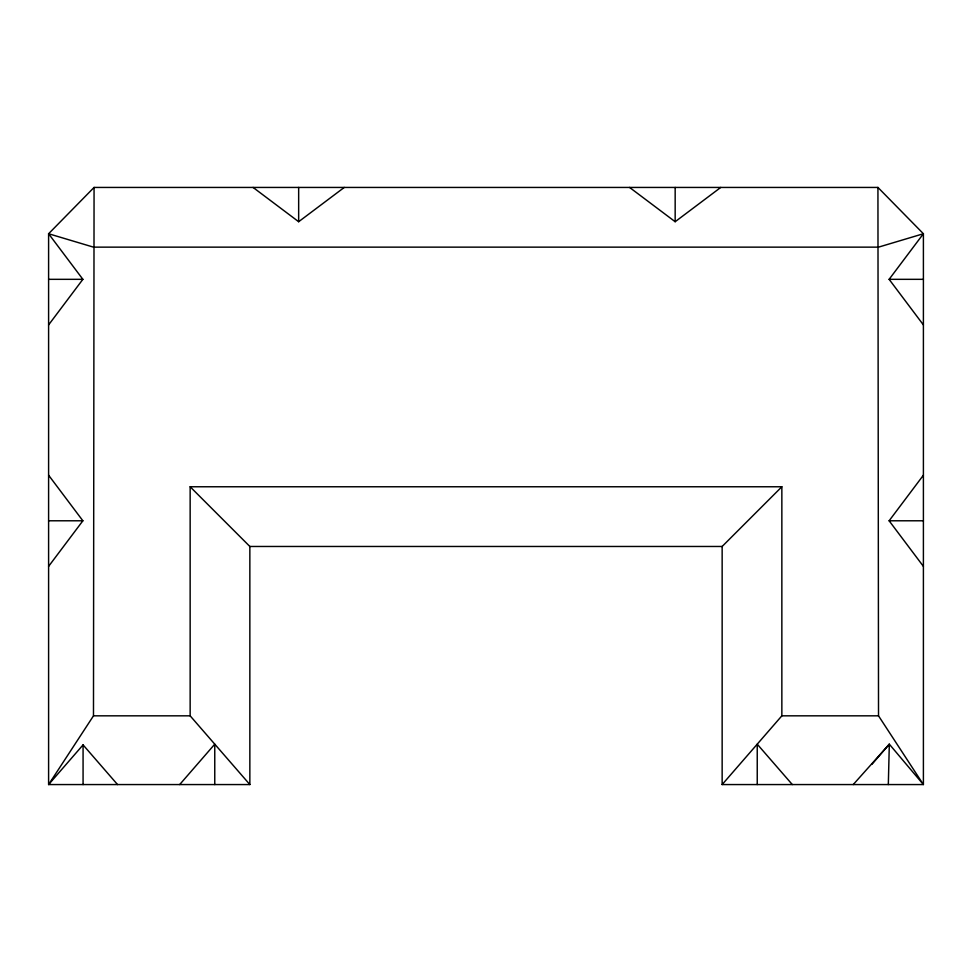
<?xml version="1.0" encoding="UTF-8"?>
<svg xmlns="http://www.w3.org/2000/svg" width="972" height="972" viewBox="0 0 972 972"><rect width="100%" height="100%" fill="white"/><g stroke="black" fill="none" stroke-linecap="round" stroke-linejoin="round"><path stroke-width="1.46" d="M722.147 784.562L781.853 715.829L781.853 486.765L722.147 546.471L722.147 784.562L923.4 784.562L923.4 233.742L877.935 187.438L94.065 187.438L93.482 715.829L48.6 784.562L249.853 784.562L249.853 546.471L190.148 486.765L190.148 715.829L249.853 784.562M888.323 784.562L889.319 744.175L923.4 784.562L878.518 715.829L877.935 187.438M48.6 324.915L82.875 279.329L48.6 233.742L94.065 187.438M48.6 566.372L82.875 520.785L48.6 475.199M923.4 324.915L889.125 279.329L923.4 233.742L878.518 247.143L93.482 247.143L48.6 233.742L48.6 784.562L83.07 744.88L117.539 784.562M923.4 566.372L889.125 520.785L923.4 475.199M871.884 764.369L889.319 744.175L853.234 784.562M179.686 784.562L214.763 744.175L214.763 784.562M253.072 187.438L298.659 221.713L344.258 187.438M629.577 187.438L675.163 221.713L720.75 187.438M48.6 279.329L82.875 279.329M889.125 279.329L923.4 279.329M190.148 486.765L781.853 486.765M48.6 520.785L82.875 520.785M889.125 520.785L923.4 520.785M249.853 546.471L722.147 546.471M93.482 715.829L190.148 715.829M781.853 715.829L878.518 715.829M792.314 784.562L757.237 744.175L757.237 784.562M675.163 187.438L675.163 221.713M298.659 187.438L298.659 221.713M83.07 744.88L83.07 784.562"/></g></svg>
